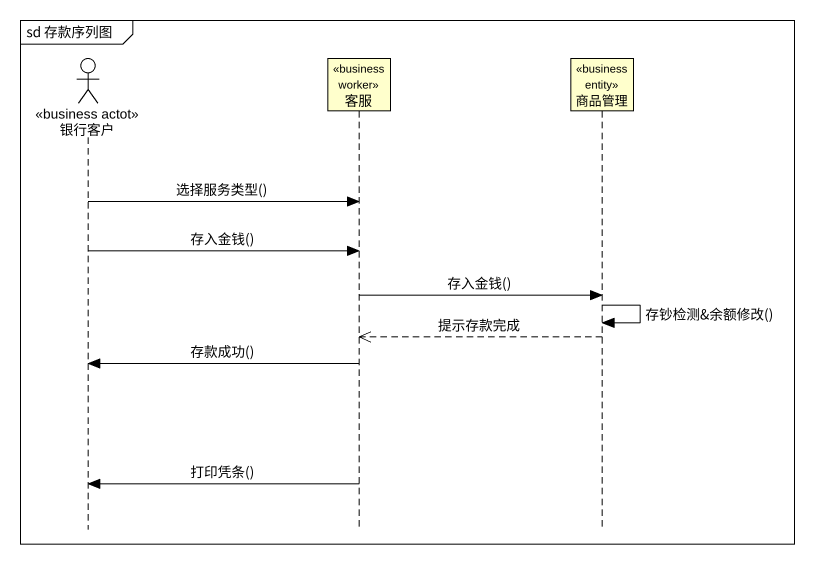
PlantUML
@startuml
mainframe sd 存款序列图
hide footbox
actor 银行客户 <<business actot>>
participant 客服 <<business worker>>
participant 商品管理 <<business entity>>

银行客户 -> 客服 : 选择服务类型()
银行客户 -> 客服 : 存入金钱()
客服 -> 商品管理 : 存入金钱()
商品管理 -> 商品管理 : 存钞检测&余额修改()
商品管理 -->> 客服 : 提示存款完成
客服 -> 银行客户 : 存款成功()
客服 -> 银行客户 : 打印凭条()
@enduml
